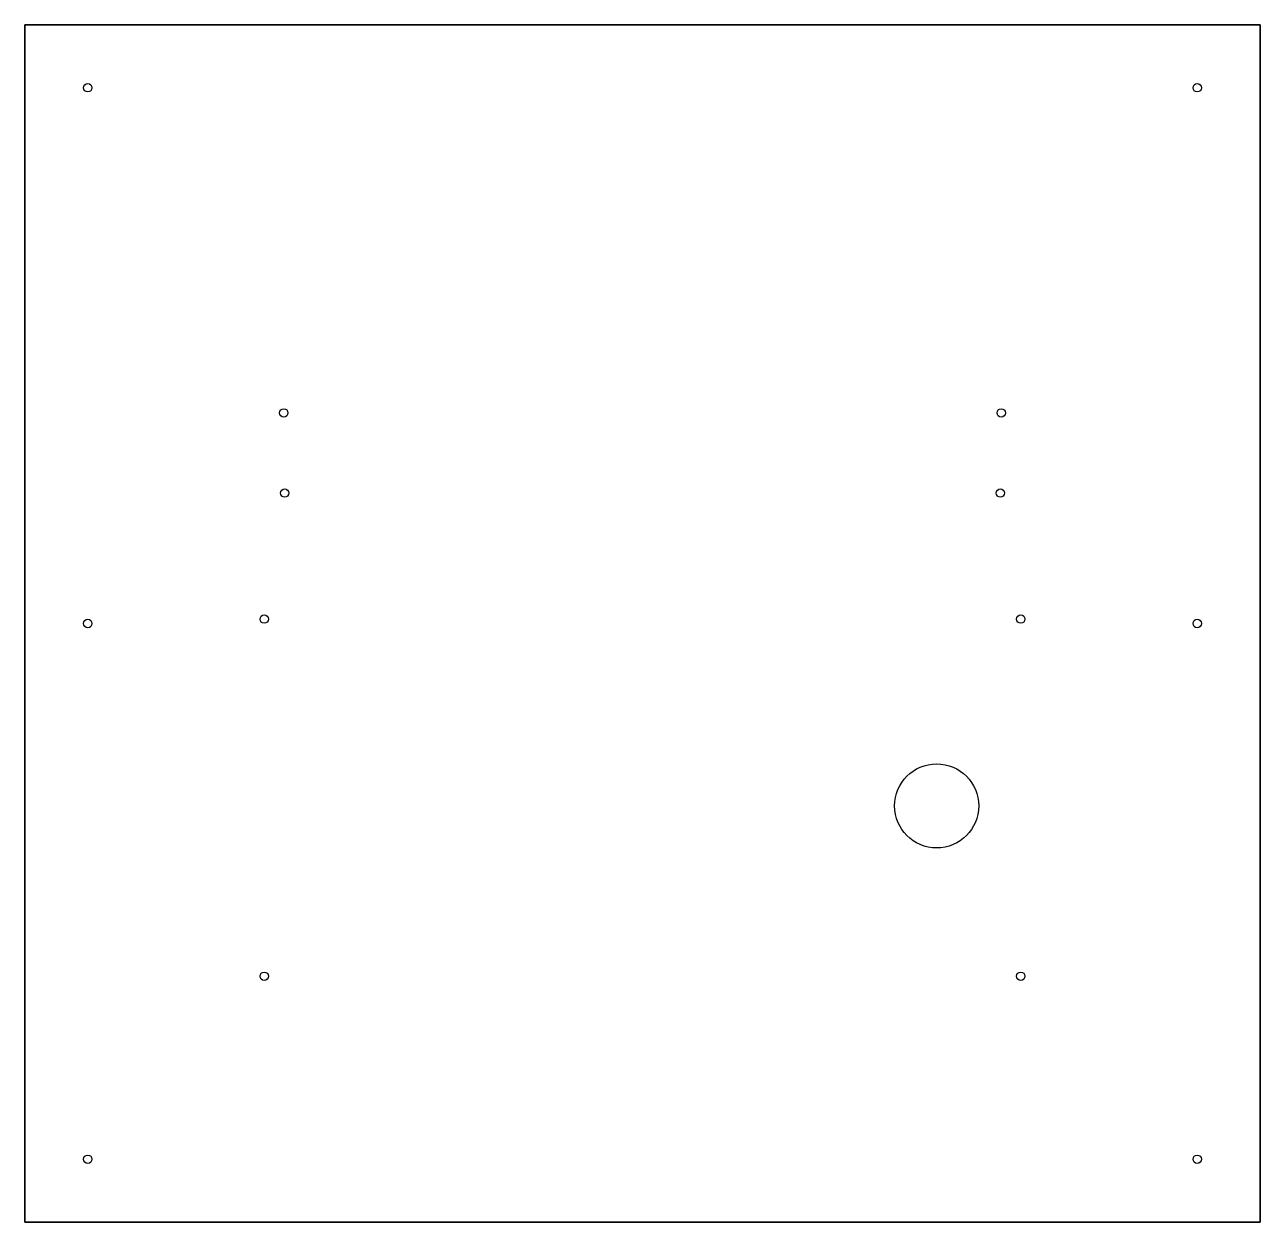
# Model space of a CAD drawing. Header units: millimetres. Extents: x -147 to 147, y -144 to 141.
import ezdxf

# ---------------------------------------------------------------- set-up
doc = ezdxf.new("R2010")
doc.units = ezdxf.units.MM
doc.layers.get('0').update_dxf_attribs({"linetype": 'CONTINUOUS'})

msp = doc.modelspace()

# ---------------------------------------------------------------- linework, layer by layer
for points in [[(147.19, 140.66), (-146.81, 140.66), (-146.81, -144.34), (147.19, -144.34)], [(147.19, 140.66), (147.19, -144.34), (-146.81, -144.34), (-146.81, 140.66)]]:
    msp.add_lwpolyline(points, close=True)
for centre, radius in [((-131.81, 125.66), 1), ((-131.81, 125.66), 1), ((132.19, 125.66), 1), ((132.19, 125.66), 1), ((-85.16, 48.28), 1), ((-85.16, 48.28), 1), ((85.55, 48.28), 1), ((85.55, 48.28), 1), ((-84.95, 29.21), 1), ((-84.95, 29.21), 1), ((85.34, 29.21), 1), ((85.34, 29.21), 1), ((-89.81, -0.79), 1), ((-89.81, -0.79), 1), ((90.19, -0.79), 1), ((90.19, -0.79), 1), ((-131.81, -1.84), 1), ((-131.81, -1.84), 1), ((132.19, -1.84), 1), ((132.19, -1.84), 1), ((70.19, -45.24), 10), ((70.19, -45.24), 10), ((-89.81, -85.79), 1), ((-89.81, -85.79), 1), ((90.19, -85.79), 1), ((90.19, -85.79), 1), ((-131.81, -129.34), 1), ((-131.81, -129.34), 1), ((132.19, -129.34), 1), ((132.19, -129.34), 1)]:
    msp.add_circle(centre, radius)

doc.saveas('drawing.dxf')
